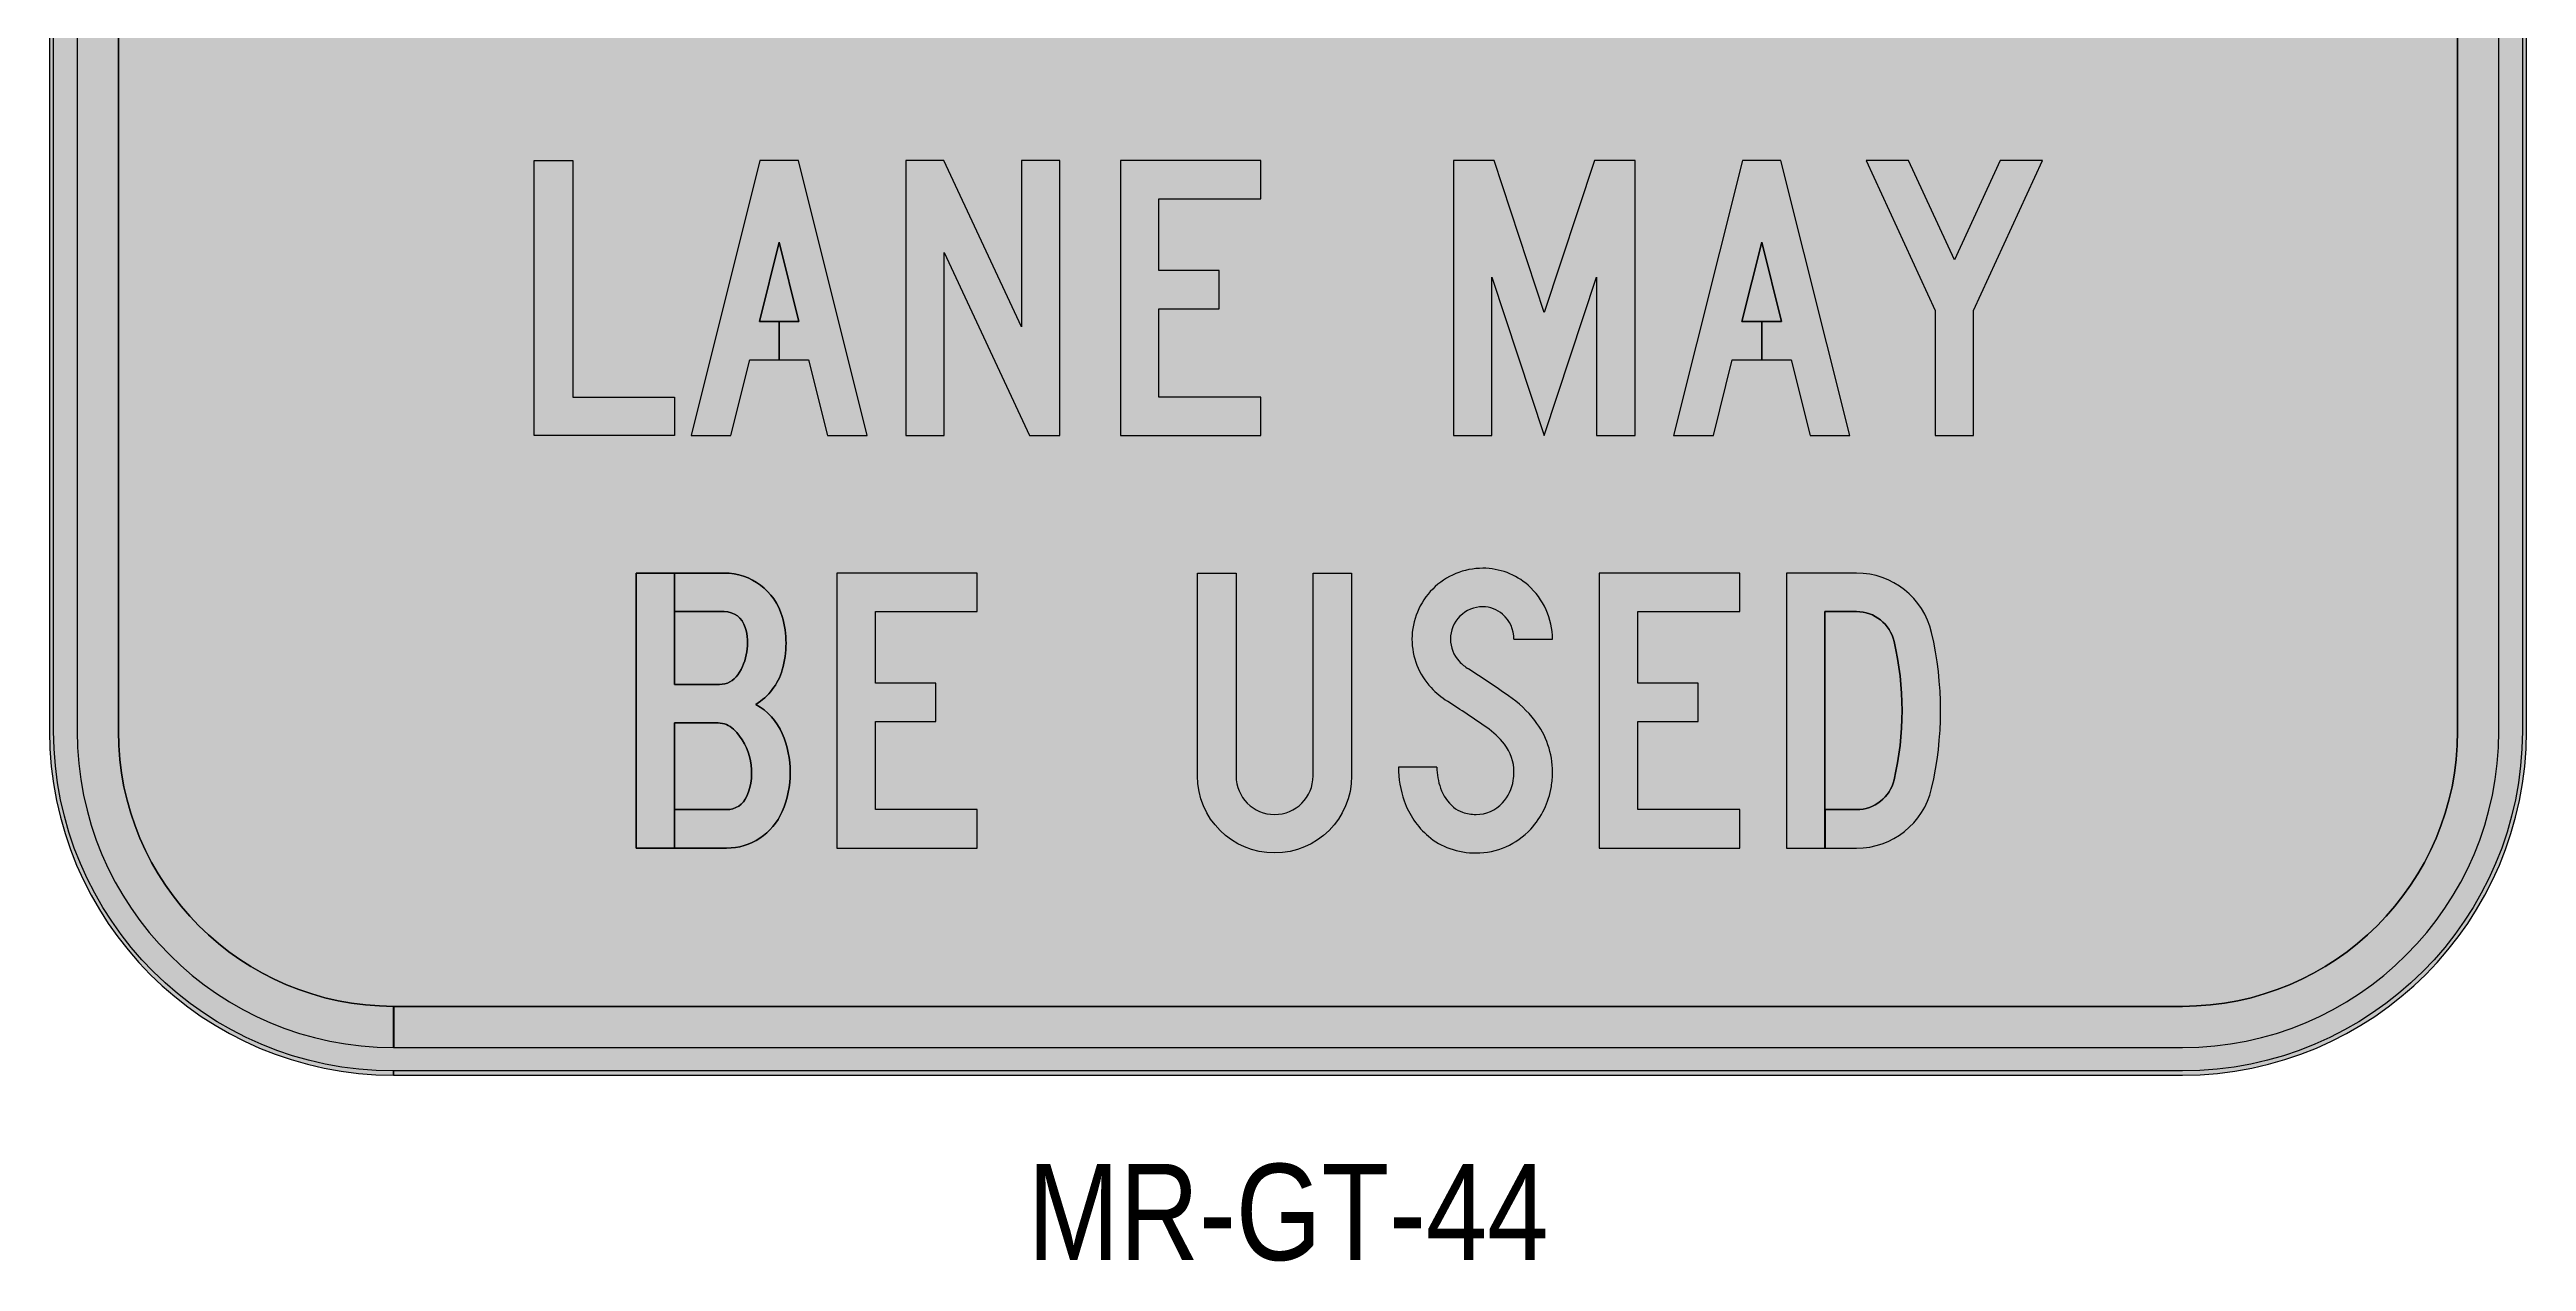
# Model space of a CAD drawing. Header units: millimetres. Extents: x 542.9 to 632.9, y 509.7 to 606.4.
# Drawn here: x 542.9 to 632.9, y 509.7 to 553.7 of the extents above; entities that cross this region are included whole.
import ezdxf
from ezdxf.enums import TextEntityAlignment as Align

# ---------------------------------------------------------------- set-up
doc = ezdxf.new("R2010")
doc.units = ezdxf.units.MM
for name, color, linetype, lineweight in [('GSBWFILL', 7, 'Continuous', 0), ('GSCOLORFILL', 7, 'Continuous', 0), ('GSOUTLINE', 7, 'Continuous', 0)]:
    doc.layers.add(name, color=color, linetype=linetype, lineweight=lineweight)
doc.layers.add('L18', color=4, linetype='Continuous')
doc.layers.add('T35', color=3, linetype='Continuous')
doc.styles.add('T35', font='ARIALN.TTF', dxfattribs={"height": 3.5})
doc.styles.add('TSText', font='isocp2.shx')

# ---------------------------------------------------------------- blocks, each defined once
blk = doc.blocks.new('*U101')
at = {"layer": 'GSBWFILL', "linetype": 'Continuous'}
blk.add_hatch(color=256, dxfattribs=at).paths.add_polyline_path([(64, 172, -0.3333333333333333), (79.36000000000001, 160.48, -0.2231416936939851), (73.96819689062116, 126.04, -0.2490694201735612), (60.71231517720801, 119), (28, 119), (27.99999999999999, 200), (0, 200), (0, 2.842170943040401e-14), (28, 0), (28, 91.00000000000001), (59.59591794226546, 90.99999999999997, -0.1962615682814117), (70.79358533784567, 86.4285714285714, -0.3091553152846961), (80.46237859583465, 37.71428571428572, -0.3003359330538568), (65.74878637916753, 28), (28.00999999999999, 28), (28.00999999999999, 0), (65.74878637916753, 0, 0.3003359330538558), (106.211164975002, 26.71428571428561, 0.2046557837120477), (106.2111649750022, 83.28571428571394, 0.1670695349251285), (87.0323596301763, 104.509862498702, 0.1861288934326213), (106.2400000000001, 129.6800000000001, 0.1428571428571425), (106.24, 168.3200000000001, 0.3333333333333331), (63.99999999999998, 200), (28.00999999999999, 199.9999999999999), (28.00999999999999, 172)])
at = {"layer": 'GSCOLORFILL', "linetype": 'Continuous'}
blk.add_hatch(color=0, dxfattribs=at).paths.add_polyline_path([(64, 172, -0.3333333333333333), (79.36000000000001, 160.48, -0.2231416936939851), (73.96819689062116, 126.04, -0.2490694201735612), (60.71231517720801, 119), (28, 119), (27.99999999999999, 200), (0, 200), (0, 2.842170943040401e-14), (28, 0), (28, 91.00000000000001), (59.59591794226546, 90.99999999999997, -0.1962615682814117), (70.79358533784567, 86.4285714285714, -0.3091553152846961), (80.46237859583465, 37.71428571428572, -0.3003359330538568), (65.74878637916753, 28), (28.00999999999999, 28), (28.00999999999999, 0), (65.74878637916753, 0, 0.3003359330538558), (106.211164975002, 26.71428571428561, 0.2046557837120477), (106.2111649750022, 83.28571428571394, 0.1670695349251285), (87.0323596301763, 104.509862498702, 0.1861288934326213), (106.2400000000001, 129.6800000000001, 0.1428571428571425), (106.24, 168.3200000000001, 0.3333333333333331), (63.99999999999998, 200), (28.00999999999999, 199.9999999999999), (28.00999999999999, 172)])
at = {"layer": 'GSBWFILL'}
blk.add_lwpolyline([(59.59591794226537, 90.99999999999997), (28, 91), (28, -6.0518825356103e-15), (0, 0), (0, 200), (28, 200), (28, 119), (60.71231517720798, 119, 0.2490694201735611), (73.96819689062113, 126.04, 0.2231416936939853), (79.36000000000001, 160.48, 0.3333333333333334), (64, 172), (28.00999999999999, 172), (28.00999999999999, 199.9999999999999), (64, 200, -0.3333333333333334), (106.24, 168.32, -0.1428571428571432), (106.24, 129.6799999999999, -0.1861288934326198), (87.0323596301763, 104.509862498702, -0.167069534925127), (106.2111649750021, 83.28571428571418, -0.2046557837120482), (106.2111649750021, 26.71428571428572, -0.3003359330538566), (65.74878637916754, -7.105427357601002e-15), (28.00999999999999, -6.054043922230161e-15), (28.00999999999999, 27.99999999999999), (65.74878637916754, 27.99999999999999, 0.3003359330538566), (80.46237859583465, 37.71428571428572, 0.3091553152846965), (70.79358533784563, 86.42857142857146, 0.196261568281412)], format="xyb", close=True, dxfattribs=at)
at = {"layer": 'GSCOLORFILL', "color": 0}
blk.add_lwpolyline([(59.59591794226537, 90.99999999999997), (28, 91), (28, -6.0518825356103e-15), (0, 0), (0, 200), (28, 200), (28, 119), (60.71231517720798, 119, 0.2490694201735611), (73.96819689062113, 126.04, 0.2231416936939853), (79.36000000000001, 160.48, 0.3333333333333334), (64, 172), (28.00999999999999, 172), (28.00999999999999, 199.9999999999999), (64, 200, -0.3333333333333334), (106.24, 168.32, -0.1428571428571432), (106.24, 129.6799999999999, -0.1861288934326198), (87.0323596301763, 104.509862498702, -0.167069534925127), (106.2111649750021, 83.28571428571418, -0.2046557837120482), (106.2111649750021, 26.71428571428572, -0.3003359330538566), (65.74878637916754, -7.105427357601002e-15), (28.00999999999999, -6.054043922230161e-15), (28.00999999999999, 27.99999999999999), (65.74878637916754, 27.99999999999999, 0.3003359330538566), (80.46237859583465, 37.71428571428572, 0.3091553152846965), (70.79358533784563, 86.42857142857146, 0.196261568281412)], format="xyb", close=True, dxfattribs=at)
at = {"layer": 'GSOUTLINE'}
for points in [[(106.2111649750021, 26.71428571428572, 0.2046557837120482), (106.2111649750021, 83.28571428571418, 0.167069534925127), (87.03235963017633, 104.509862498702, 0.1861288934326198), (106.24, 129.6799999999999, 0.1428571428571432), (106.24, 168.32, 0.3333333333333334), (64, 200), (0, 200), (0, 0), (65.7487863791675, -1.4210854715202e-14, 0.3003359330538566)], [(64, 172, -0.3333333333333334), (79.36, 160.48, -0.2231416936939853), (73.96819689062112, 126.04, -0.2490694201735611), (60.712315177208, 119), (28, 119), (28, 172)], [(80.46237859583464, 37.71428571428572, -0.3003359330538566), (65.74878637916751, 27.99999999999998), (28, 27.99999999999999), (28, 91), (59.59591794226541, 90.99999999999997, -0.196261568281412), (70.79358533784563, 86.42857142857144, -0.3091553152846965)]]:
    blk.add_lwpolyline(points, format="xyb", close=True, dxfattribs=at)
blk = doc.blocks.new('*U102')
at = {"layer": 'GSBWFILL', "linetype": 'Continuous'}
blk.add_hatch(color=256, dxfattribs=at).paths.add_polyline_path([(28, 28), (28, 92), (71.81454086025929, 92), (71.81454086025929, 120), (28, 120), (28, 172), (102, 172), (102, 200), (0, 200), (0, 0), (102, 0), (102, 28)])
at = {"layer": 'GSCOLORFILL', "linetype": 'Continuous'}
blk.add_hatch(color=0, dxfattribs=at).paths.add_polyline_path([(28, 28), (28, 92), (71.81454086025929, 92), (71.81454086025929, 120), (28, 120), (28, 172), (102, 172), (102, 200), (0, 200), (0, 0), (102, 0), (102, 28)])
at = {"layer": 'GSBWFILL'}
blk.add_lwpolyline([(28, 28), (28, 92), (71.81454086025929, 92), (71.81454086025929, 120), (28, 120), (28, 172), (102, 172), (102, 200), (0, 200), (0, 0), (102, 0), (102, 28)], close=True, dxfattribs=at)
at = {"layer": 'GSCOLORFILL', "color": 0}
blk.add_lwpolyline([(28, 28), (28, 92), (71.81454086025929, 92), (71.81454086025929, 120), (28, 120), (28, 172), (102, 172), (102, 200), (0, 200), (0, 0), (102, 0), (102, 28)], close=True, dxfattribs=at)
at = {"layer": 'GSOUTLINE'}
blk.add_lwpolyline([(28, 28), (28, 92), (71.81454086025927, 92), (71.81454086025927, 120), (28, 120), (28, 172), (102, 172), (102, 200), (0, 200), (0, 0), (102, 0), (102, 28)], close=True, dxfattribs=at)
blk = doc.blocks.new('*U100')
at = {"layer": 'L18', "color": 28, "true_color": 0x0a0a0a, "xscale": 0.5, "yscale": 0.5, "zscale": 0.5}
for name, p in [('*U101', (0, 0)), ('*U102', (73, 0))]:
    blk.add_blockref(name, p, dxfattribs=at)
blk = doc.blocks.new('*U104')
at = {"layer": 'GSBWFILL', "linetype": 'Continuous'}
blk.add_hatch(color=256, dxfattribs=at).paths.add_polyline_path([(28, 200), (0, 200), (0, 52.50000000000001, 1), (112, 52.5), (112, 200), (84, 200), (84, 52.5, -1), (28, 52.5)])
at = {"layer": 'GSCOLORFILL', "linetype": 'Continuous'}
blk.add_hatch(color=0, dxfattribs=at).paths.add_polyline_path([(84, 52.5, -1), (28, 52.5), (28, 200), (0, 200), (0, 52.50000000000001, 1), (112, 52.5), (112, 200), (84, 200)])
at = {"layer": 'GSBWFILL'}
blk.add_lwpolyline([(28, 200), (28, 52.5, 0.9999999999999999), (84, 52.5), (84, 200), (112, 200), (112, 52.5, -0.9999999999999999), (0, 52.50000000000001), (0, 200)], format="xyb", close=True, dxfattribs=at)
at = {"layer": 'GSCOLORFILL', "color": 0}
blk.add_lwpolyline([(28, 200), (28, 52.5, 0.9999999999999999), (84, 52.5), (84, 200), (112, 200), (112, 52.5, -0.9999999999999999), (0, 52.50000000000001), (0, 200)], format="xyb", close=True, dxfattribs=at)
at = {"layer": 'GSOUTLINE'}
blk.add_lwpolyline([(28, 200), (28, 52.5, 0.9999999999999999), (84, 52.5), (84, 200), (112, 200), (112, 52.5, -0.9999999999999999), (0, 52.50000000000001), (0, 200)], format="xyb", close=True, dxfattribs=at)
blk = doc.blocks.new('*U105')
at = {"layer": 'GSBWFILL'}
h = blk.add_hatch(color=256, dxfattribs=at)
edge = h.paths.add_edge_path()
edge.add_arc((-588.4723226266601, -858.0780040650642), 1149.124344074378, 55.390937114462815, 57.1046488588774, ccw=False)
edge.add_arc((31.18875155796178, 39.86795207670414), 58.12169191857565, 37.884517576685596, 55.39093711446287, ccw=False)
edge.add_arc((51.07604529441613, 55.3411589762802), 32.92398202427961, -5.115907697472721e-13, 37.884517576685425, ccw=False)
edge.add_arc((45.39801581993486, 55.34115897628291), 38.60201149876088, 350.8629013217493, 359.99999999999557, ccw=False)
edge.add_arc((52.5060887035079, 54.19790915921546), 31.40258650349834, 317.29673378813345, 350.8629013217563, ccw=False)
edge.add_arc((56.3989800737183, 50.60524148717003), 26.10524148716998, 269.9999999999999, 317.29673378814437, ccw=False)
edge.add_arc((56.39898007371815, 55.00067885734074), 30.5006788573407, 251.0789535256293, 270.00000000000017, ccw=False)
edge.add_arc((52.92295380146508, 44.86019333778771), 19.78096779697818, 229.3133006079087, 251.0789535256289, ccw=False)
edge.add_arc((61.12408724516904, 54.39936889565766), 32.36089069361404, 199.4306394672327, 229.3133006079094, ccw=False)
edge.add_arc((73.76258936871797, 58.85737200696578), 45.76258937718751, 180.0011023316868, 199.4302684762635, ccw=False)
edge.add_line((28, 58.85649156598452), (0, 58.85649156598452))
edge.add_arc((73.76258927216888, 58.85737198186531), 73.76258927742312, 180.0006838712507, 199.430409309594)
edge.add_arc((61.12408724516904, 54.39936889565759), 60.36089069361399, 199.4306394672326, 229.3133006079094)
edge.add_arc((52.92295380146489, 44.86019333778737), 47.78096779697781, 229.3133006079091, 251.0789535256292)
edge.add_arc((56.39898007371816, 55.00067885734096), 58.50067885734091, 251.0789535256294, 270.0000000000002)
edge.add_arc((56.39898007371833, 50.60524148716994), 54.10524148716989, 270, 317.2967337881445)
edge.add_arc((52.50608870351375, 54.19790915921264), 59.40258650349213, 317.2967337881369, 350.8629013217596)
edge.add_arc((45.39801581995373, 55.34115897628128), 66.60201149874202, 350.8629013217525, 359.9999999999986)
edge.add_arc((51.07604529441608, 55.34115897628012), 60.92398202427966, 359.9999999999996, 397.8845175766854)
edge.add_arc((31.18875155796106, 39.86795207670393), 86.12169191857632, 37.88451757668539, 55.39093711446263)
edge.add_arc((-588.4723226266598, -858.0780040650584), 1177.124344074373, 55.39093711446263, 57.10464885887726)
edge.add_arc((69.97983884586506, 159.9151743049558), 35.25734506305535, 223.0175993707188, 237.1046488588782, ccw=False)
edge.add_arc((61.47128691910493, 151.9759336269728), 23.62003444447538, 179.9999999999997, 223.0175993707179, ccw=False)
edge.add_arc((61.37529404391439, 151.9759153760051), 23.52404156929193, 89.99988059696187, 179.9999555474589, ccw=False)
edge.add_arc((61.3753429696798, 153.7310205923658), 21.76893635288013, 48.67847151851021, 89.9999997426533, ccw=False)
edge.add_arc((59.71208169603344, 151.8392041010447), 24.28794562266184, 1.1368683772161603e-13, 48.67847151851021, ccw=False)
edge.add_line((84.00002731869529, 151.8392041010448), (112.0000273186952, 151.8392041010448))
edge.add_arc((59.71208169603332, 151.8392041010447), 52.28794562266185, 6.228754935835708e-14, 48.67847151851004)
edge.add_arc((61.37534296967969, 153.7310205923658), 49.76893635288013, 48.67847151851002, 89.99999974265315)
edge.add_arc((61.37527579294667, 151.9759336269729), 51.52402331831713, 89.99992504950285, 180)
edge.add_arc((61.47128691910104, 151.9759336269713), 51.62003444447149, 179.9999999999982, 223.0175993707195)
edge.add_arc((69.97983884586587, 159.9151743049557), 63.25734506305586, 223.0175993707178, 237.1046488588772)
at = {"layer": 'GSCOLORFILL'}
h = blk.add_hatch(color=0, dxfattribs=at)
edge = h.paths.add_edge_path()
edge.add_arc((-588.4723226266601, -858.0780040650652), 1149.124344074379, 55.390937114462815, 57.10464885887751, ccw=False)
edge.add_arc((31.18875155796184, 39.86795207670409), 58.12169191857565, 37.884517576685596, 55.39093711446287, ccw=False)
edge.add_arc((51.0760452944162, 55.34115897628014), 32.9239820242796, -5.115907697472721e-13, 37.884517576685425, ccw=False)
edge.add_arc((45.39801581993492, 55.34115897628286), 38.60201149876088, 350.8629013217493, 359.99999999999557, ccw=False)
edge.add_arc((52.50608870350796, 54.1979091592154), 31.40258650349834, 317.29673378813345, 350.8629013217563, ccw=False)
edge.add_arc((56.39898007371836, 50.60524148716998), 26.10524148716998, 269.9999999999999, 317.29673378814437, ccw=False)
edge.add_arc((56.39898007371819, 55.00067885734079), 30.50067885734079, 251.0789535256293, 270.0000000000002, ccw=False)
edge.add_arc((52.92295380146511, 44.86019333778766), 19.78096779697818, 229.3133006079087, 251.0789535256289, ccw=False)
edge.add_arc((61.1240872451691, 54.3993688956575), 32.36089069361397, 199.4306394672325, 229.3133006079092, ccw=False)
edge.add_arc((73.76258936871804, 58.85737200696581), 45.76258937718752, 180.0011023316869, 199.4302684762636, ccw=False)
edge.add_line((28.00000000000006, 58.85649156598447), (5.684341886080801e-14, 58.85649156598447))
edge.add_arc((73.76258927216892, 58.85737198186517), 73.7625892774231, 180.0006838712507, 199.4304093095939)
edge.add_arc((61.12408724516906, 54.39936889565754), 60.36089069361399, 199.4306394672326, 229.3133006079094)
edge.add_arc((52.92295380146494, 44.86019333778746), 47.78096779697793, 229.3133006079092, 251.0789535256293)
edge.add_arc((56.39898007371823, 55.00067885734082), 58.50067885734082, 251.0789535256293, 270.0000000000002)
edge.add_arc((56.39898007371839, 50.60524148716989), 54.10524148716989, 270, 317.2967337881445)
edge.add_arc((52.50608870351381, 54.19790915921259), 59.40258650349213, 317.2967337881369, 350.8629013217596)
edge.add_arc((45.39801581995378, 55.34115897628123), 66.60201149874202, 350.8629013217525, 359.9999999999986)
edge.add_arc((51.07604529441615, 55.34115897628006), 60.92398202427965, 359.9999999999996, 397.8845175766854)
edge.add_arc((31.18875155796111, 39.86795207670387), 86.12169191857632, 37.88451757668539, 55.39093711446263)
edge.add_arc((-588.4723226266597, -858.0780040650593), 1177.124344074374, 55.39093711446266, 57.1046488588773)
edge.add_arc((69.97983884586509, 159.9151743049558), 35.25734506305535, 223.0175993707188, 237.1046488588782, ccw=False)
edge.add_arc((61.47128691910495, 151.9759336269727), 23.62003444447538, 179.9999999999997, 223.0175993707179, ccw=False)
edge.add_arc((61.37529404391444, 151.975915376005), 23.52404156929194, 89.99988059696187, 179.9999555474588, ccw=False)
edge.add_arc((61.37534296967986, 153.7310205923658), 21.76893635288013, 48.67847151851021, 89.9999997426533, ccw=False)
edge.add_arc((59.71208169603349, 151.8392041010447), 24.28794562266184, 1.1368683772161603e-13, 48.67847151851021, ccw=False)
edge.add_line((84.00002731869535, 151.8392041010447), (112.0000273186952, 151.8392041010447))
edge.add_arc((59.71208169603338, 151.8392041010447), 52.28794562266185, 6.228754935835708e-14, 48.67847151851004)
edge.add_arc((61.37534296967974, 153.7310205923658), 49.76893635288013, 48.67847151851002, 89.99999974265315)
edge.add_arc((61.37527579294671, 151.9759336269728), 51.52402331831715, 89.99992504950283, 180)
edge.add_arc((61.47128691910107, 151.9759336269712), 51.62003444447149, 179.9999999999982, 223.0175993707195)
edge.add_arc((69.9798388458659, 159.9151743049557), 63.25734506305586, 223.0175993707178, 237.1046488588772)
at = {"layer": 'GSBWFILL'}
blk.add_lwpolyline([(35.6243747548364, 106.8002631074727, -0.007477617457592849), (64.20035787855659, 87.70480941089664, -0.07653508003658695), (77.0612996781415, 75.55885288404744, -0.1668246549558401), (84.00002731869574, 55.34115897627992, -0.03988925045285916), (83.51021385884701, 49.21126073950864, -0.1475163149276702), (75.58309381173683, 32.90062589715426, -0.2093514251822395), (56.39898007371823, 24.50000000000005, -0.08274672380428141), (46.50867981910588, 26.14806421616401, -0.09525713690544169), (40.02729793126755, 29.86056845372718, -0.1311316713294231), (30.60631442254314, 43.6340176041005, -0.08497940783612039), (28, 58.85649156598452), (0, 58.85649156598452, 0.08498186583925775), (4.201057313777966, 34.31938411587321, 0.1311316713294234), (21.77347091575191, 8.628569035687626, 0.09525713690544146), (37.42926199944336, -0.3389924730190117, 0.08274672380428119), (56.39898007371835, -3.49999999999995, 0.2093514251822393), (96.1596199828706, 13.91098212143674, 0.1475163149276702), (111.154927272909, 44.76493413720203, 0.03988925045285871), (112.0000273186957, 55.34115897627969, 0.1668246549558401), (99.16030101424212, 92.752867538776, 0.07653508003658697), (80.10362818031524, 110.7501124835231, 0.007477617457592849), (50.83135180374566, 130.3108532539143, -0.06154387494556116), (44.20163620944518, 135.8618034449074, -0.189935492987521), (37.85125247462955, 151.9759336269729, -0.4142139455164167), (61.37534306745601, 175.499956945246, -0.1822786324601297), (75.74902124016751, 170.0798420456773, -0.2156526607116338), (84.00002731869529, 151.8392041010448), (112.0000273186952, 151.8392041010448, 0.2156526607116334), (94.23697053863691, 191.1082925529595, 0.1822786324601297), (61.37534319321935, 203.499956945246, 0.4142139455164178), (9.851252474629547, 151.9759336269729, 0.1899354929875355), (23.72959917634196, 116.7595601286042, 0.06154387494556116)], format="xyb", close=True, dxfattribs=at)
at = {"layer": 'GSCOLORFILL', "color": 0}
blk.add_lwpolyline([(35.62437475483642, 106.8002631074727, -0.007477617457592849), (64.20035787855664, 87.70480941089659, -0.07653508003658695), (77.06129967814155, 75.55885288404738, -0.1668246549558401), (84.0000273186958, 55.34115897627987, -0.03988925045285916), (83.51021385884707, 49.21126073950859, -0.1475163149276702), (75.58309381173689, 32.90062589715421, -0.2093514251822395), (56.39898007371829, 24.5, -0.08274672380428141), (46.50867981910591, 26.14806421616396, -0.09525713690544169), (40.02729793126758, 29.86056845372713, -0.1311316713294231), (30.60631442254322, 43.63401760410045, -0.08497940783612039), (28.00000000000006, 58.85649156598447), (5.684341886080801e-14, 58.85649156598447, 0.08498186583925775), (4.201057313777994, 34.31938411587316, 0.1311316713294234), (21.77347091575194, 8.628569035687576, 0.09525713690544146), (37.42926199944344, -0.3389924730190614, 0.08274672380428119), (56.39898007371841, -3.5, 0.2093514251822393), (96.15961998287065, 13.91098212143669, 0.1475163149276702), (111.1549272729091, 44.76493413720198, 0.03988925045285871), (112.0000273186958, 55.34115897627964, 0.1668246549558401), (99.16030101424218, 92.75286753877594, 0.07653508003658697), (80.1036281803153, 110.750112483523, 0.007477617457592849), (50.83135180374569, 130.3108532539143, -0.06154387494556116), (44.20163620944521, 135.8618034449073, -0.189935492987521), (37.85125247462958, 151.9759336269728, -0.4142139455164167), (61.37534306745607, 175.4999569452459, -0.1822786324601297), (75.74902124016756, 170.0798420456772, -0.2156526607116338), (84.00002731869535, 151.8392041010447), (112.0000273186952, 151.8392041010447, 0.2156526607116334), (94.23697053863697, 191.1082925529595, 0.1822786324601297), (61.37534319321941, 203.4999569452459, 0.4142139455164178), (9.851252474629575, 151.9759336269728, 0.1899354929875355), (23.72959917634199, 116.7595601286041, 0.06154387494556116)], format="xyb", close=True, dxfattribs=at)
at = {"layer": 'GSOUTLINE'}
blk.add_lwpolyline([(35.6243747548364, 106.8002631074727, -0.007477617457592849), (64.20035787855656, 87.70480941089659, -0.07653508003658695), (77.06129967814147, 75.55885288404738, -0.1668246549558401), (84.00002731869571, 55.34115897627987, -0.03988925045285916), (83.51021385884698, 49.21126073950859, -0.1475163149276702), (75.5830938117368, 32.90062589715421, -0.2093514251822395), (56.39898007371826, 24.5, -0.08274672380428141), (46.50867981910588, 26.14806421616396, -0.09525713690544169), (40.02729793126755, 29.86056845372713, -0.1311316713294231), (30.60631442254314, 43.63401760410045, -0.08497940783612039), (28, 58.85649156598447), (3.319650869297586e-15, 58.85649156598447, 0.08498186583925775), (4.201057313777966, 34.31938411587316, 0.1311316713294234), (21.77347091575191, 8.628569035687576, 0.09525713690544146), (37.42926199944336, -0.3389924730190614, 0.08274672380428119), (56.39898007371838, -3.5, 0.2093514251822393), (96.15961998287057, 13.91098212143669, 0.1475163149276702), (111.154927272909, 44.76493413720198, 0.03988925045285871), (112.0000273186957, 55.34115897627964, 0.1668246549558401), (99.1603010142421, 92.75286753877594, 0.07653508003658697), (80.10362818031527, 110.750112483523, 0.007477617457592849), (50.83135180374566, 130.3108532539143, -0.06154387494556116), (44.20163620944518, 135.8618034449073, -0.189935492987521), (37.85125247462955, 151.9759336269728, -0.4142139455164167), (61.37534306745599, 175.4999569452459, -0.1822786324601297), (75.74902124016748, 170.0798420456772, -0.2156526607116338), (84.00002731869526, 151.8392041010447), (112.0000273186952, 151.8392041010447, 0.2156526607116334), (94.23697053863694, 191.1082925529595, 0.1822786324601297), (61.37534319321938, 203.4999569452459, 0.4142139455164178), (9.851252474629547, 151.9759336269728, 0.1899354929875355), (23.72959917634196, 116.7595601286041, 0.06154387494556116)], format="xyb", close=True, dxfattribs=at)
blk = doc.blocks.new('*U106')
at = {"layer": 'GSBWFILL', "linetype": 'Continuous'}
blk.add_hatch(color=256, dxfattribs=at).paths.add_polyline_path([(28, 28), (28, 92), (71.81454086025929, 92), (71.81454086025929, 120), (28, 120), (28, 172), (102, 172), (102, 200), (0, 200), (0, 0), (102, 0), (102, 28)])
at = {"layer": 'GSCOLORFILL', "linetype": 'Continuous'}
blk.add_hatch(color=0, dxfattribs=at).paths.add_polyline_path([(28, 28), (28, 92), (71.81454086025929, 92), (71.81454086025929, 120), (28, 120), (28, 172), (102, 172), (102, 200), (0, 200), (0, 0), (102, 0), (102, 28)])
at = {"layer": 'GSBWFILL'}
blk.add_lwpolyline([(28, 28), (28, 92), (71.81454086025929, 92), (71.81454086025929, 120), (28, 120), (28, 172), (102, 172), (102, 200), (0, 200), (0, 0), (102, 0), (102, 28)], close=True, dxfattribs=at)
at = {"layer": 'GSCOLORFILL', "color": 0}
blk.add_lwpolyline([(28, 28), (28, 92), (71.81454086025929, 92), (71.81454086025929, 120), (28, 120), (28, 172), (102, 172), (102, 200), (0, 200), (0, 0), (102, 0), (102, 28)], close=True, dxfattribs=at)
at = {"layer": 'GSOUTLINE'}
blk.add_lwpolyline([(28, 28), (28, 92), (71.81454086025927, 92), (71.81454086025927, 120), (28, 120), (28, 172), (102, 172), (102, 200), (0, 200), (0, 0), (102, 0), (102, 28)], close=True, dxfattribs=at)
blk = doc.blocks.new('*U107')
at = {"layer": 'GSBWFILL', "linetype": 'Continuous'}
blk.add_hatch(color=256, dxfattribs=at).paths.add_polyline_path([(28, 172), (50.94443627691184, 172, -0.3486821690625631), (78.21476728595059, 150.3505154639175, -0.1148991755247307), (78.21476728595066, 49.64948453608244, -0.3486821690625639), (50.94443627691192, 28), (28.00999999999999, 28), (28.00999999999999, 0), (50.9444362769119, 0, 0.3486821690625636), (105.4850982949895, 43.29896907216494, 0.1148991755247306), (105.4850982949895, 156.701030927835, 0.3486821690625638), (50.94443627691184, 200), (1.77635683940025e-15, 200), (1.77635683940025e-15, 0), (28, 1.4210854715202e-14)])
at = {"layer": 'GSCOLORFILL', "linetype": 'Continuous'}
blk.add_hatch(color=0, dxfattribs=at).paths.add_polyline_path([(78.21476728595059, 150.3505154639175, -0.1148991755247307), (78.21476728595066, 49.64948453608244, -0.3486821690625639), (50.94443627691192, 28), (28.00999999999999, 28.00000000000003), (28.01, 0), (50.9444362769119, 0, 0.3486821690625636), (105.4850982949895, 43.29896907216494, 0.1148991755247306), (105.4850982949895, 156.701030927835, 0.3486821690625638), (50.94443627691184, 200), (0, 200), (0, 0), (27.99999999999999, 0), (28.00000000000001, 172), (50.94443627691184, 172, -0.3486821690625631)])
at = {"layer": 'GSBWFILL'}
blk.add_lwpolyline([(28.00999999999999, 28), (28.00999999999999, 0), (50.94443627691186, 0, 0.3486821690625636), (105.4850982949895, 43.29896907216487, 0.1148991755247307), (105.4850982949895, 156.7010309278351, 0.3486821690625634), (50.94443627691186, 200), (0, 200), (0, 0), (28, 0), (28, 172), (50.94443627691186, 172, -0.3486821690625634), (78.21476728595064, 150.3505154639175, -0.1148991755247307), (78.21476728595064, 49.64948453608236, -0.3486821690625636), (50.94443627691186, 28)], format="xyb", close=True, dxfattribs=at)
at = {"layer": 'GSCOLORFILL', "color": 0}
blk.add_lwpolyline([(28.00999999999999, 28), (28.00999999999999, 0), (50.94443627691186, 0, 0.3486821690625636), (105.4850982949895, 43.29896907216487, 0.1148991755247307), (105.4850982949895, 156.7010309278351, 0.3486821690625634), (50.94443627691186, 200), (0, 200), (0, 0), (28, 0), (28, 172), (50.94443627691186, 172, -0.3486821690625634), (78.21476728595064, 150.3505154639175, -0.1148991755247307), (78.21476728595064, 49.64948453608236, -0.3486821690625636), (50.94443627691186, 28)], format="xyb", close=True, dxfattribs=at)
at = {"layer": 'GSOUTLINE'}
for points in [[(50.94443627691185, 0, 0.3486821690625636), (105.4850982949895, 43.29896907216494, 0.1148991755247307), (105.4850982949895, 156.7010309278351, 0.3486821690625634), (50.94443627691186, 200), (0, 200), (0, 0)], [(28, 28), (50.94443627691185, 28, 0.3486821690625636), (78.21476728595069, 49.64948453608248, 0.1148991755247307), (78.21476728595067, 150.3505154639175, 0.3486821690625634), (50.94443627691186, 172), (28, 172)]]:
    blk.add_lwpolyline(points, format="xyb", close=True, dxfattribs=at)
blk = doc.blocks.new('*U103')
at = {"layer": 'L18', "color": 28, "true_color": 0x0a0a0a}
for name, p, xscale, yscale, zscale in [('*U104', (0, 0), 0.5, 0.5, 0.5), ('*U105', (73, 0), 0.4999998780415651, 0.5, 0.4999998780415651), ('*U106', (146, 0), 0.5, 0.5, 0.5), ('*U107', (214, 0), 0.5000000000000041, 0.5000000000000041, 0.5000000000000041)]:
    blk.add_blockref(name, p, dxfattribs=dict(at, xscale=xscale, yscale=yscale, zscale=zscale))
blk = doc.blocks.new('*U99')
at = {"layer": 'L18'}
for name, p in [('*U100', (-237, 0)), ('*U103', (-33, 0))]:
    blk.add_blockref(name, p, dxfattribs=at)
blk = doc.blocks.new('*U109')
at = {"layer": 'GSBWFILL', "transparency": 33554687}
blk.add_hatch(color=256, dxfattribs=at).paths.add_polyline_path([(-324.8500000000004, -440), (325, -440, 0.414213562373095), (440, -325), (440, 325, 0.414213562373095), (325, 440), (-325, 440, 0.414213562373095), (-440, 325), (-440, -325, 0.414213562373095), (-325, -440), (-325, -425, -0.414213562373095), (-425, -325), (-425, 325, -0.414213562373095), (-325, 425), (325, 425, -0.414213562373095), (425, 325), (425, -325, -0.414213562373095), (325, -425), (-324.8500000000004, -425)])
at = {"layer": 'GSCOLORFILL', "true_color": 0xf5f5f5, "transparency": 33554687}
for points in [[(-325, -450), (325, -450, 0.414213562373095), (450, -325), (450, 325, 0.414213562373095), (325, 450), (-325, 450, 0.414213562373095), (-450, 325), (-450, -325, 0.414213562373095)], [(-324.9849999999997, -450), (325, -450, 0.414213562373095), (450, -325), (450, 325, 0.414213562373095), (325, 450), (-325, 450, 0.414213562373095), (-450, 325), (-450, -325, 0.414213562373095), (-325, -450), (-325, -448.5, -0.414213562373095), (-448.5, -325), (-448.5, 325, -0.414213562373095), (-325, 448.5), (325, 448.5, -0.414213562373095), (448.5, 325), (448.5, -325, -0.414213562373095), (325, -448.5), (-324.9849999999997, -448.5)]]:
    blk.add_hatch(color=7, dxfattribs=at).paths.add_polyline_path(points)
at = {"layer": 'GSCOLORFILL', "true_color": 0x0a0a0a, "transparency": 33554687}
blk.add_hatch(color=28, dxfattribs=at).paths.add_polyline_path([(-324.8500000000004, -440), (325, -440, 0.414213562373095), (440, -325), (440, 325, 0.414213562373095), (325, 440), (-325, 440, 0.414213562373095), (-440, 325), (-440, -325, 0.414213562373095), (-325, -440), (-325, -425, -0.414213562373095), (-425, -325), (-425, 325, -0.414213562373095), (-325, 425), (325, 425, -0.414213562373095), (425, 325), (425, -325, -0.414213562373095), (325, -425), (-324.8500000000004, -425)])
at = {"layer": 'GSBWFILL', "linetype": 'Continuous', "transparency": 33554687}
for points in [[(-325, -450), (325, -450, 0.414213562373095), (450, -325), (450, 325, 0.414213562373095), (325, 450), (-325, 450, 0.414213562373095), (-450, 325), (-450, -325, 0.414213562373095), (-325, -450)], [(-324.8500000000004, -440), (325, -440, 0.414213562373095), (440, -325), (440, 325, 0.414213562373095), (325, 440), (-325, 440, 0.414213562373095), (-440, 325), (-440, -325, 0.414213562373095), (-325, -440), (-325, -425, -0.414213562373095), (-425, -325), (-425, 325, -0.414213562373095), (-325, 425), (325, 425, -0.414213562373095), (425, 325), (425, -325, -0.414213562373095), (325, -425), (-324.8500000000004, -425), (-324.8500000000004, -440)]]:
    blk.add_lwpolyline(points, format="xyb", close=True, dxfattribs=at)
at = {"layer": 'GSCOLORFILL', "color": 7, "linetype": 'Continuous', "true_color": 0xf5f5f5, "transparency": 33554687}
for points in [[(-325, -450), (325, -450, 0.414213562373095), (450, -325), (450, 325, 0.414213562373095), (325, 450), (-325, 450, 0.414213562373095), (-450, 325), (-450, -325, 0.414213562373095), (-325, -450)], [(-324.9849999999997, -450), (325, -450, 0.414213562373095), (450, -325), (450, 325, 0.414213562373095), (325, 450), (-325, 450, 0.414213562373095), (-450, 325), (-450, -325, 0.414213562373095), (-325, -450), (-325, -448.5, -0.414213562373095), (-448.5, -325), (-448.5, 325, -0.414213562373095), (-325, 448.5), (325, 448.5, -0.414213562373095), (448.5, 325), (448.5, -325, -0.414213562373095), (325, -448.5), (-324.9849999999997, -448.5), (-324.9849999999997, -450)]]:
    blk.add_lwpolyline(points, format="xyb", close=True, dxfattribs=at)
at = {"layer": 'GSCOLORFILL', "color": 28, "linetype": 'Continuous', "true_color": 0x0a0a0a, "transparency": 33554687}
blk.add_lwpolyline([(-324.8500000000004, -440), (325, -440, 0.414213562373095), (440, -325), (440, 325, 0.414213562373095), (325, 440), (-325, 440, 0.414213562373095), (-440, 325), (-440, -325, 0.414213562373095), (-325, -440), (-325, -425, -0.414213562373095), (-425, -325), (-425, 325, -0.414213562373095), (-325, 425), (325, 425, -0.414213562373095), (425, 325), (425, -325, -0.414213562373095), (325, -425), (-324.8500000000004, -425), (-324.8500000000004, -440)], format="xyb", close=True, dxfattribs=at)
at = {"layer": 'GSOUTLINE', "linetype": 'Continuous', "transparency": 33554687}
for points in [[(-325, -450), (325, -450, 0.414213562373095), (450, -325), (450, 325, 0.414213562373095), (325, 450), (-325, 450, 0.414213562373095), (-450, 325), (-450, -325, 0.414213562373095), (-325, -450)], [(-325, -440), (325, -440, 0.414213562373095), (440, -325), (440, 325, 0.414213562373095), (325, 440), (-325, 440, 0.414213562373095), (-440, 325), (-440, -325, 0.414213562373095), (-325, -440)], [(-325, -425), (325, -425, 0.414213562373095), (425, -325), (425, 325, 0.414213562373095), (325, 425), (-325, 425, 0.414213562373095), (-425, 325), (-425, -325, 0.414213562373095), (-325, -425)]]:
    blk.add_lwpolyline(points, format="xyb", close=True, dxfattribs=at)
at = {"layer": 'GSBWFILL', "color": 250, "transparency": 33554687, "style": 'TSText'}
for s in ['levels:GSCOLORFILL|GSBWFILL|GSOUTLINE', 'panelStyle:MR-GT-44 RAMP.ssm', 'chevronShoulderRadius:300.000', 'constructPanels:900|600|450', 'panelBorderRadius:300.000', 'chevronTipRadius:300.000', 'constructPanelMode:0', 'panelRoundCorners:0', 'panelStation:none', 'panelHeightLock:1', 'panelWidthLock:1', 'heightRounding:2', 'legendMaterial:0', 'panelName:name', 'panelStandard:2', 'widthRounding:2', 'panelMounting:1', 'panelMaterial:0', 'panelQuantity:1', 'marginAlign:9', 'panelShape:0', 'panelSizes:', 'version:2']:
    blk.add_text(s, height=0.001, dxfattribs=at).set_placement((0, 449.9979999999996), align=Align.CENTER)
blk = doc.blocks.new('*U91')
at = {"layer": 'GSBWFILL', "linetype": 'Continuous'}
blk.add_hatch(color=256, dxfattribs=at).paths.add_polyline_path([(0, 200), (28, 200), (28, 28), (102, 28), (102, 0), (0, 0)])
at = {"layer": 'GSCOLORFILL', "linetype": 'Continuous'}
blk.add_hatch(color=0, dxfattribs=at).paths.add_polyline_path([(0, 200), (28, 200), (28, 28), (102, 28), (102, 0), (0, 0)])
at = {"layer": 'GSBWFILL'}
blk.add_lwpolyline([(0, 200), (28, 200), (28, 28), (102, 28), (102, 0), (0, 0)], close=True, dxfattribs=at)
at = {"layer": 'GSCOLORFILL', "color": 0}
blk.add_lwpolyline([(0, 200), (28, 200), (28, 28), (102, 28), (102, 0), (0, 0)], close=True, dxfattribs=at)
at = {"layer": 'GSOUTLINE'}
blk.add_lwpolyline([(0, 200), (28, 200), (28, 28), (102, 28), (102, 0), (0, 0)], close=True, dxfattribs=at)
blk = doc.blocks.new('*U92')
at = {"layer": 'GSBWFILL', "linetype": 'Continuous'}
blk.add_hatch(color=256, dxfattribs=at).paths.add_polyline_path([(64, 140.5530424827055), (78.38826062067636, 83), (64.00999999999999, 83), (64.00999999999999, 55.00000000000001), (85.38826062067636, 55.00000000000001), (99.13826062067636, 1.4210854715202e-14), (128, 0), (78, 200), (50, 200), (0, 0), (28.86173937932358, 1.4210854715202e-14), (42.61173937932364, 55.00000000000001), (64, 54.99999999999999), (64, 83), (49.61173937932364, 83)])
at = {"layer": 'GSCOLORFILL', "linetype": 'Continuous'}
blk.add_hatch(color=0, dxfattribs=at).paths.add_polyline_path([(78, 200), (49.99999999999999, 200), (-1.4210854715202e-14, 0), (28.86173937932359, 0), (42.61173937932363, 54.99999999999999), (64, 54.99999999999999), (64, 83), (49.61173937932364, 83), (64, 140.5530424827055), (78.38826062067636, 83), (64.00999999999999, 83), (64.00999999999999, 55), (85.38826062067636, 55), (99.13826062067636, -1.4210854715202e-14), (128, -1.4210854715202e-14)])
at = {"layer": 'GSBWFILL'}
blk.add_lwpolyline([(64, 83), (49.61173937932364, 83), (64, 140.5530424827055), (78.38826062067636, 83), (64.00999999999999, 83), (64.00999999999999, 55), (85.38826062067636, 55), (99.13826062067636, 0), (128, 0), (78, 200), (50, 200), (0, 0), (28.86173937932358, 0), (42.61173937932364, 55), (64, 55)], close=True, dxfattribs=at)
at = {"layer": 'GSCOLORFILL', "color": 0}
blk.add_lwpolyline([(64, 83), (49.61173937932364, 83), (64, 140.5530424827055), (78.38826062067636, 83), (64.00999999999999, 83), (64.00999999999999, 55), (85.38826062067636, 55), (99.13826062067636, 0), (128, 0), (78, 200), (50, 200), (0, 0), (28.86173937932358, 0), (42.61173937932364, 55), (64, 55)], close=True, dxfattribs=at)
at = {"layer": 'GSOUTLINE'}
for points in [[(42.61173937932362, 55), (85.38826062067636, 55), (99.13826062067636, 0), (128, 0), (78, 200), (50, 200), (0, 0), (28.86173937932362, 0)], [(78.38826062067638, 83), (64, 140.5530424827055), (49.61173937932362, 83)]]:
    blk.add_lwpolyline(points, close=True, dxfattribs=at)
blk = doc.blocks.new('*U93')
at = {"layer": 'GSBWFILL', "linetype": 'Continuous'}
blk.add_hatch(color=256, dxfattribs=at).paths.add_polyline_path([(28, 133), (90, 0), (112, 0), (112, 200), (84, 200), (84, 79.14121821539285), (27.65981601018314, 200), (0, 200), (0, 0), (28, 0)])
at = {"layer": 'GSCOLORFILL', "linetype": 'Continuous'}
blk.add_hatch(color=0, dxfattribs=at).paths.add_polyline_path([(27.65981601018313, 200), (0, 200), (7.105427357601002e-15, 0), (28, 0), (28, 133), (90, 0), (112, 0), (112, 200), (84, 200), (84, 79.14121821539283)])
at = {"layer": 'GSBWFILL'}
blk.add_lwpolyline([(90, 0), (112, 0), (112, 200), (84, 200), (84, 79.14121821539283), (27.65981601018314, 200), (0, 200), (0, 0), (28, 0), (28, 133)], close=True, dxfattribs=at)
at = {"layer": 'GSCOLORFILL', "color": 0}
blk.add_lwpolyline([(90, 0), (112, 0), (112, 200), (84, 200), (84, 79.14121821539283), (27.65981601018314, 200), (0, 200), (0, 0), (28, 0), (28, 133)], close=True, dxfattribs=at)
at = {"layer": 'GSOUTLINE'}
blk.add_lwpolyline([(90, 0), (112, 0), (112, 200), (84, 200), (84.00000000000001, 79.14121821539283), (27.65981601018314, 200), (0, 200), (0, 0), (28, 0), (28, 133)], close=True, dxfattribs=at)
blk = doc.blocks.new('*U94')
at = {"layer": 'GSBWFILL', "linetype": 'Continuous'}
blk.add_hatch(color=256, dxfattribs=at).paths.add_polyline_path([(28, 28), (28, 92), (71.81454086025929, 92), (71.81454086025929, 120), (28, 120), (28, 172), (102, 172), (102, 200), (0, 200), (0, 0), (102, 0), (102, 28)])
at = {"layer": 'GSCOLORFILL', "linetype": 'Continuous'}
blk.add_hatch(color=0, dxfattribs=at).paths.add_polyline_path([(28, 28), (28, 92), (71.81454086025929, 92), (71.81454086025929, 120), (28, 120), (28, 172), (102, 172), (102, 200), (0, 200), (0, 0), (102, 0), (102, 28)])
at = {"layer": 'GSBWFILL'}
blk.add_lwpolyline([(28, 28), (28, 92), (71.81454086025929, 92), (71.81454086025929, 120), (28, 120), (28, 172), (102, 172), (102, 200), (0, 200), (0, 0), (102, 0), (102, 28)], close=True, dxfattribs=at)
at = {"layer": 'GSCOLORFILL', "color": 0}
blk.add_lwpolyline([(28, 28), (28, 92), (71.81454086025929, 92), (71.81454086025929, 120), (28, 120), (28, 172), (102, 172), (102, 200), (0, 200), (0, 0), (102, 0), (102, 28)], close=True, dxfattribs=at)
at = {"layer": 'GSOUTLINE'}
blk.add_lwpolyline([(28, 28), (28, 92), (71.81454086025927, 92), (71.81454086025927, 120), (28, 120), (28, 172), (102, 172), (102, 200), (0, 200), (0, 0), (102, 0), (102, 28)], close=True, dxfattribs=at)
blk = doc.blocks.new('*U90')
at = {"layer": 'L18', "color": 28, "true_color": 0x0a0a0a, "xscale": 0.5, "yscale": 0.5, "zscale": 0.5}
for name, p in [('*U91', (0, 0)), ('*U92', (57, 0)), ('*U93', (135, 0)), ('*U94', (213, 0))]:
    blk.add_blockref(name, p, dxfattribs=at)
blk = doc.blocks.new('*U96')
at = {"layer": 'GSBWFILL', "linetype": 'Continuous'}
blk.add_hatch(color=256, dxfattribs=at).paths.add_polyline_path([(66, -1.917592551338998e-15), (104, 115.1515151515151), (104, 0), (132, 0), (132, 200), (102.5147901482794, 200), (66, 89.34912076278975), (29.48520985172058, 200), (0, 200), (0, 0), (28, 0), (28, 115.1515151515151)])
at = {"layer": 'GSCOLORFILL', "linetype": 'Continuous'}
blk.add_hatch(color=0, dxfattribs=at).paths.add_polyline_path([(66, -1.917592551338998e-15), (104, 115.1515151515151), (104, 0), (132, 0), (132, 200), (102.5147901482794, 200), (66, 89.34912076278975), (29.48520985172058, 200), (0, 200), (0, 0), (28, 0), (28, 115.1515151515151)])
at = {"layer": 'GSBWFILL'}
blk.add_lwpolyline([(66, -1.917592551338998e-15), (104, 115.1515151515151), (104, 0), (132, 0), (132, 200), (102.5147901482794, 200), (66, 89.34912076278975), (29.48520985172058, 200), (0, 200), (0, 0), (28, 0), (28, 115.1515151515151)], close=True, dxfattribs=at)
at = {"layer": 'GSCOLORFILL', "color": 0}
blk.add_lwpolyline([(66, -1.917592551338998e-15), (104, 115.1515151515151), (104, 0), (132, 0), (132, 200), (102.5147901482794, 200), (66, 89.34912076278975), (29.48520985172058, 200), (0, 200), (0, 0), (28, 0), (28, 115.1515151515151)], close=True, dxfattribs=at)
at = {"layer": 'GSOUTLINE'}
blk.add_lwpolyline([(65.99999999999999, -1.917592551338998e-15), (104, 115.1515151515151), (104, 0), (132, 0), (132, 200), (102.5147901482795, 200), (65.99999999999999, 89.34912076278975), (29.48520985172058, 200), (0, 200), (0, 0), (28, 0), (28, 115.1515151515151)], close=True, dxfattribs=at)
blk = doc.blocks.new('*U97')
at = {"layer": 'GSBWFILL', "linetype": 'Continuous'}
blk.add_hatch(color=256, dxfattribs=at).paths.add_polyline_path([(64, 140.5530424827055), (78.38826062067636, 83), (64.00999999999999, 83), (64.00999999999999, 55.00000000000001), (85.38826062067636, 55.00000000000001), (99.13826062067636, 1.4210854715202e-14), (128, 0), (78, 200), (50, 200), (0, 0), (28.86173937932358, 1.4210854715202e-14), (42.61173937932364, 55.00000000000001), (64, 54.99999999999999), (64, 83), (49.61173937932364, 83)])
at = {"layer": 'GSCOLORFILL', "linetype": 'Continuous'}
blk.add_hatch(color=0, dxfattribs=at).paths.add_polyline_path([(78, 200), (49.99999999999999, 200), (-1.4210854715202e-14, 0), (28.86173937932359, 0), (42.61173937932363, 54.99999999999999), (64, 54.99999999999999), (64, 83), (49.61173937932364, 83), (64, 140.5530424827055), (78.38826062067636, 83), (64.00999999999999, 83), (64.00999999999999, 55), (85.38826062067636, 55), (99.13826062067636, -1.4210854715202e-14), (128, -1.4210854715202e-14)])
at = {"layer": 'GSBWFILL'}
blk.add_lwpolyline([(64, 83), (49.61173937932364, 83), (64, 140.5530424827055), (78.38826062067636, 83), (64.00999999999999, 83), (64.00999999999999, 55), (85.38826062067636, 55), (99.13826062067636, 0), (128, 0), (78, 200), (50, 200), (0, 0), (28.86173937932358, 0), (42.61173937932364, 55), (64, 55)], close=True, dxfattribs=at)
at = {"layer": 'GSCOLORFILL', "color": 0}
blk.add_lwpolyline([(64, 83), (49.61173937932364, 83), (64, 140.5530424827055), (78.38826062067636, 83), (64.00999999999999, 83), (64.00999999999999, 55), (85.38826062067636, 55), (99.13826062067636, 0), (128, 0), (78, 200), (50, 200), (0, 0), (28.86173937932358, 0), (42.61173937932364, 55), (64, 55)], close=True, dxfattribs=at)
at = {"layer": 'GSOUTLINE'}
for points in [[(42.61173937932362, 55), (85.38826062067636, 55), (99.13826062067636, 0), (128, 0), (78, 200), (50, 200), (0, 0), (28.86173937932362, 0)], [(78.38826062067638, 83), (64, 140.5530424827055), (49.61173937932362, 83)]]:
    blk.add_lwpolyline(points, close=True, dxfattribs=at)
blk = doc.blocks.new('*U98')
at = {"layer": 'GSBWFILL', "linetype": 'Continuous'}
blk.add_hatch(color=256, dxfattribs=at).paths.add_polyline_path([(50, 91.00000000000001), (50, 0), (78, 0), (78, 91.00000000000003), (128, 200), (97.19465503065663, 199.9999999999999), (64, 127.6356520331685), (30.8053449693433, 200), (0, 200)])
at = {"layer": 'GSCOLORFILL', "linetype": 'Continuous'}
blk.add_hatch(color=0, dxfattribs=at).paths.add_polyline_path([(64, 127.6356520331685), (30.80534496934332, 200), (1.4210854715202e-14, 200), (50, 91.00000000000003), (50.00000000000001, 0), (78, 0), (78, 91.00000000000003), (128, 200), (97.19465503065663, 199.9999999999999)])
at = {"layer": 'GSBWFILL'}
blk.add_lwpolyline([(50, 91.00000000000003), (50, 0), (78, 0), (78, 91.00000000000003), (128, 200), (97.19465503065663, 199.9999999999999), (64, 127.6356520331685), (30.80534496934331, 200), (0, 200)], close=True, dxfattribs=at)
at = {"layer": 'GSCOLORFILL', "color": 0}
blk.add_lwpolyline([(50, 91.00000000000003), (50, 0), (78, 0), (78, 91.00000000000003), (128, 200), (97.19465503065663, 199.9999999999999), (64, 127.6356520331685), (30.80534496934331, 200), (0, 200)], close=True, dxfattribs=at)
at = {"layer": 'GSOUTLINE'}
blk.add_lwpolyline([(49.99999999999999, 91.00000000000003), (50, 0), (78, 0), (78.00000000000001, 91.00000000000003), (128, 200), (97.19465503065663, 199.9999999999999), (64, 127.6356520331685), (30.80534496934332, 200), (0, 200)], close=True, dxfattribs=at)
blk = doc.blocks.new('*U95')
at = {"layer": 'L18', "color": 28, "true_color": 0x0a0a0a, "xscale": 0.5, "yscale": 0.5, "zscale": 0.5}
for name, p in [('*U96', (0, 0)), ('*U97', (80, 0)), ('*U98', (150, 0))]:
    blk.add_blockref(name, p, dxfattribs=at)
blk = doc.blocks.new('*U89')
at = {"layer": 'L18'}
for name, p in [('*U90', (-274, 0)), ('*U95', (60, 0))]:
    blk.add_blockref(name, p, dxfattribs=at)

msp = doc.modelspace()

# ---------------------------------------------------------------- block references
at = {"layer": 'GSBWFILL', "xscale": 0.1, "yscale": 0.1, "zscale": 0.1}
for name, p in [('*U109', (587.9200277347614, 561.4359782814012)), ('*U89', (587.9317392876629, 539.6859782814014)), ('*U99', (587.9317392876629, 524.6859782814013))]:
    msp.add_blockref(name, p, dxfattribs=at)

# ---------------------------------------------------------------- texts
at = {"layer": 'T35', "insert": (587.9207777347609, 511.4359782814012), "char_height": 3.5, "width": 18.7549863574352, "attachment_point": 5, "style": 'T35'}
msp.add_mtext('MR-GT-44', dxfattribs=at)

doc.saveas('drawing.dxf')
